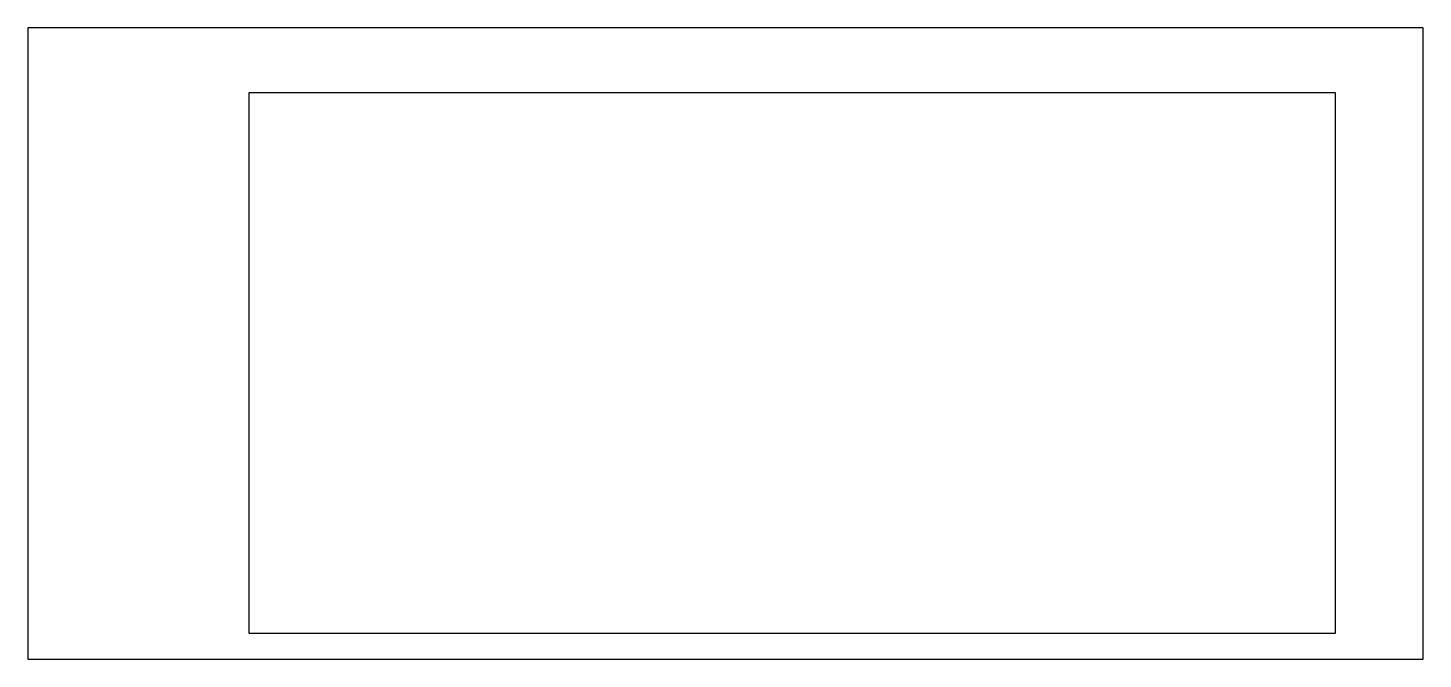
# Model space of a CAD drawing. Header units: millimetres. Extents: x 0 to 536, y 0 to 243.
import ezdxf

# ---------------------------------------------------------------- set-up
doc = ezdxf.new("R2010")
doc.units = ezdxf.units.MM

msp = doc.modelspace()

# ---------------------------------------------------------------- linework, layer by layer
for p, q in [((0, 242.6, 3), (0, 0, 3)), ((536.4, 242.6, 3), (0, 242.6, 3)), ((536.4, 0, 3), (536.4, 242.6, 3)), ((85.05, 9.8, 3), (85.05, 217.8, 3)), ((85.05, 217.8, 3), (502.6, 217.8, 3)), ((502.6, 217.8, 3), (502.6, 9.8, 3)), ((502.6, 9.8, 3), (85.05, 9.8, 3)), ((0, 0, 3), (536.4, 0, 3))]:
    msp.add_line(p, q)

doc.saveas('drawing.dxf')
